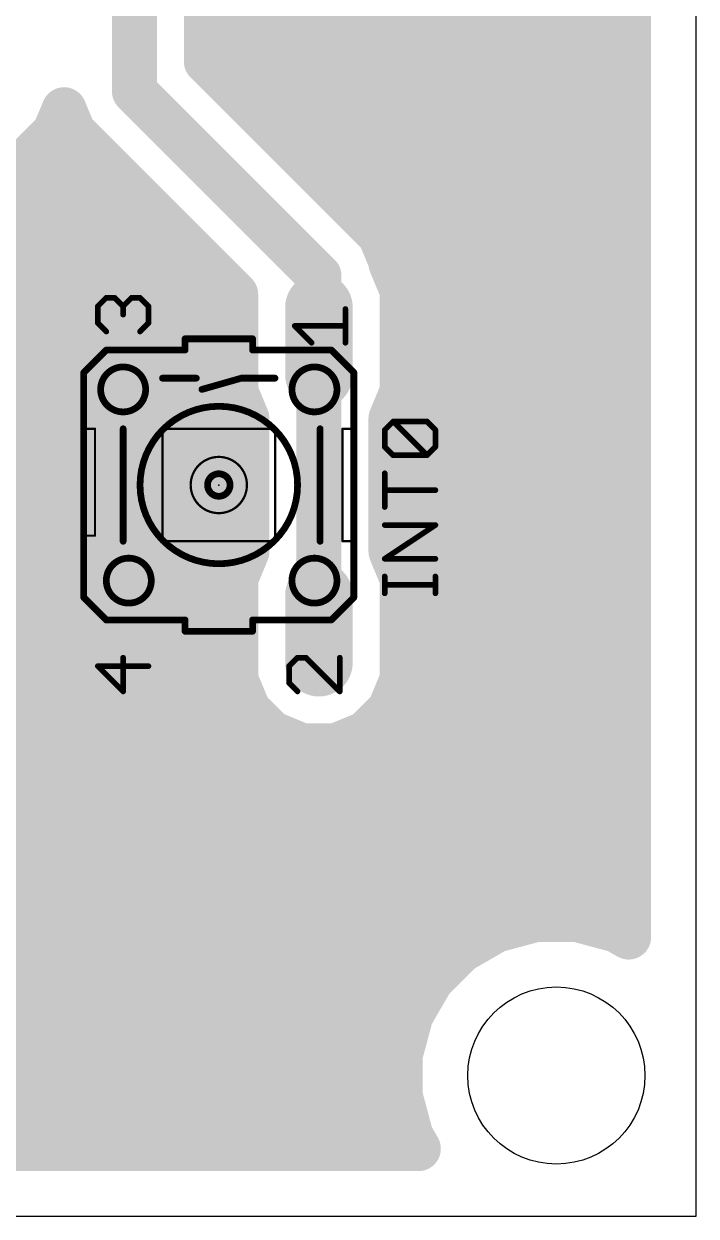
# Model space of a CAD drawing. Extents: x -9 to 115, y -5 to 71.
# Drawn here: x 99.74 to 114.92, y -5.08 to 21.84 of the extents above; entities that cross this region are included whole.
import ezdxf

# ---------------------------------------------------------------- set-up
doc = ezdxf.new("R2010")
doc.units = 0
for name, color, linetype in [('16', 132, 'CONTINUOUS'), ('17', 110, 'CONTINUOUS'), ('20', 31, 'CONTINUOUS'), ('21', 253, 'CONTINUOUS'), ('23', 53, 'CONTINUOUS'), ('25', 253, 'CONTINUOUS'), ('51', 253, 'CONTINUOUS')]:
    doc.layers.add(name, color=color, linetype=linetype)

# ---------------------------------------------------------------- blocks, each defined once
blk = doc.blocks.new('LONGP100')
at = {"const_width": 1}
blk.add_lwpolyline([(-0.5, 0), (0.5, 0)], dxfattribs=at)
at = {"const_width": 0.5}
for points in [[(-0.5, 0.25, 1), (-0.5, -0.25)], [(0.5, -0.25, 1), (0.5, 0.25)]]:
    blk.add_lwpolyline(points, format="xyb", dxfattribs=at)

msp = doc.modelspace()

# ---------------------------------------------------------------- linework, layer by layer
at = {"layer": '16', "const_width": 1.016}
for points in [[(113.391, 56.5625), (113.391, 1.2225)], [(106.68, 54.61), (106.68, 20.32)], [(103.8606, 20.9933), (103.8606, 31.4383)], [(102.235, 31.115), (102.235, 20.32)], [(103.8606, 22.352), (113.391, 22.352)], [(103.8606, 21.336), (113.391, 21.336)], [(107.7787, 17.0752), (103.8606, 20.9933)], [(102.235, 20.32), (106.4006, 16.1544)], [(104.5339, 20.32), (113.391, 20.32)], [(106.68, 20.32), (109.22, 17.78)], [(100.4381, 19.3992), (100.6475, 19.9047)], [(100.6475, 19.9047), (100.8569, 19.3992)], [(96.139, 15.1001), (100.4381, 19.3992)], [(100.3429, 19.304), (100.952, 19.304)], [(100.8569, 19.3992), (101.3142, 18.9419)], [(105.5499, 19.304), (113.391, 19.304)], [(101.3142, 18.9419), (104.521, 15.7351)], [(99.3269, 18.288), (101.9681, 18.288)], [(106.5659, 18.288), (113.391, 18.288)], [(109.22, 17.78), (109.22, 6.35)], [(98.3109, 17.272), (102.9841, 17.272)], [(107.5819, 17.272), (113.391, 17.272)], [(108.0262, 16.4778), (107.7787, 17.0752)], [(108.0262, 16.4303), (108.0262, 16.4778)], [(97.2949, 16.256), (104.0001, 16.256)], [(108.2802, 15.8171), (108.0262, 16.4303)], [(108.0984, 16.256), (113.391, 16.256)], [(106.4006, 16.1544), (106.4006, 14.6812)], [(104.521, 15.7351), (104.521, 13.5453)], [(108.2802, 13.5453), (108.2802, 15.8171)], [(96.2789, 15.24), (104.521, 15.24)], [(108.2802, 15.24), (113.391, 15.24)], [(98.7806, 14.6812), (101.8794, 14.6812)], [(101.8794, 14.6812), (101.8794, 8.1788)], [(106.4006, 14.6812), (106.4006, 8.1788)], [(96.139, 14.224), (104.521, 14.224)], [(108.2802, 14.224), (113.391, 14.224)], [(104.521, 13.5453), (104.775, 12.9321)], [(108.0262, 12.9321), (108.2802, 13.5453)], [(95.9993, 13.208), (104.6607, 13.208)], [(108.1405, 13.208), (113.391, 13.208)], [(104.775, 12.9321), (104.775, 9.9279)], [(108.0262, 9.9279), (108.0262, 12.9321)], [(95.885, 12.192), (104.775, 12.192)], [(108.0262, 12.192), (113.391, 12.192)], [(95.885, 11.176), (104.775, 11.176)], [(108.0262, 11.176), (113.391, 11.176)], [(95.885, 10.16), (104.775, 10.16)], [(108.0262, 10.16), (113.391, 10.16)], [(104.775, 9.9279), (104.521, 9.3147)], [(108.2802, 9.3147), (108.0262, 9.9279)], [(104.521, 9.3147), (104.521, 7.0429)], [(108.2802, 7.0429), (108.2802, 9.3147)], [(96.139, 9.144), (104.521, 9.144)], [(108.2802, 9.144), (113.391, 9.144)], [(96.139, 8.128), (104.521, 8.128)], [(101.8794, 8.1788), (98.7806, 8.1788)], [(101.8794, 8.1788), (101.8794, 7.3406)], [(108.2802, 8.128), (113.391, 8.128)], [(101.8794, 7.3406), (104.14, 5.08)], [(96.139, 7.112), (104.521, 7.112)], [(104.521, 7.0429), (104.8072, 6.3521)], [(107.994, 6.3521), (108.2802, 7.0429)], [(108.2802, 7.112), (113.391, 7.112)], [(104.8072, 6.3521), (105.3359, 5.8234)], [(107.4653, 5.8234), (107.994, 6.3521)], [(109.22, 6.35), (107.95, 5.08)], [(95.5968, 6.096), (105.0632, 6.096)], [(107.738, 6.096), (113.391, 6.096)], [(105.3359, 5.8234), (106.0267, 5.5372)], [(106.7745, 5.5372), (107.4653, 5.8234)], [(106.0267, 5.5372), (106.7745, 5.5372)], [(90.724, 5.08), (113.391, 5.08)], [(107.95, 5.08), (104.14, 5.08)], [(90.7796, 4.064), (113.391, 4.064)], [(90.7796, 3.048), (113.391, 3.048)], [(90.5136, 2.032), (113.391, 2.032)], [(110.3998, 1.3788), (109.5962, 0.9149)], [(111.2961, 1.619), (110.3998, 1.3788)], [(112.2239, 1.619), (111.2961, 1.619)], [(113.1202, 1.3788), (112.2239, 1.619)], [(113.391, 1.2225), (113.1202, 1.3788)], [(87.9856, 1.016), (109.7713, 1.016)], [(109.5962, 0.9149), (108.9401, 0.2588)], [(108.9401, 0.2588), (108.4762, -0.5448)], [(87.3889, 0), (108.7907, 0)], [(108.4762, -0.5448), (108.236, -1.4411)], [(86.3729, -1.016), (108.3499, -1.016)], [(108.236, -1.4411), (108.236, -2.3689)], [(10.509, -2.032), (108.236, -2.032)], [(108.236, -2.3689), (108.4762, -3.2652)], [(10.327, -3.048), (108.418, -3.048)], [(108.4762, -3.2652), (108.644, -3.556)], [(108.644, -3.556), (10.101, -3.556)]]:
    msp.add_lwpolyline(points, dxfattribs=at)
at = {"layer": '16', "const_width": 0.508}
for points in [[(103.8606, 22.606, 1), (103.8606, 22.098)], [(113.391, 22.098, 1), (113.391, 22.606)], [(103.8606, 21.59, 1), (103.8606, 21.082)], [(113.391, 21.082, 1), (113.391, 21.59)], [(104.0402, 21.173, 1), (103.681, 20.8137)], [(103.6066, 20.9933, 1), (104.1146, 20.9933)], [(102.4146, 20.4996, 1), (102.0554, 20.1404)], [(104.5339, 20.574, 1), (104.5339, 20.066)], [(106.8596, 20.4996, 1), (106.5004, 20.1404)], [(113.391, 20.066, 1), (113.391, 20.574)], [(101.981, 20.32, 1), (102.489, 20.32)], [(106.426, 20.32, 1), (106.934, 20.32)], [(100.8822, 20.0019, 1), (100.4128, 19.8075)], [(100.8822, 19.8075, 1), (100.4128, 20.0019)], [(100.3429, 19.558, 1), (100.3429, 19.05)], [(100.2034, 19.4964, 1), (100.6728, 19.302)], [(100.6177, 19.2196, 1), (100.2585, 19.5788)], [(101.0365, 19.5788, 1), (100.6773, 19.2196)], [(100.6222, 19.302, 1), (101.0915, 19.4964)], [(100.952, 19.05, 1), (100.952, 19.558)], [(105.5499, 19.558, 1), (105.5499, 19.05)], [(113.391, 19.05, 1), (113.391, 19.558)], [(101.4938, 19.1215, 1), (101.1346, 18.7623)], [(101.1346, 18.7623, 1), (101.4938, 19.1215)], [(101.9681, 18.034, 1), (101.9681, 18.542)], [(106.5659, 18.542, 1), (106.5659, 18.034)], [(113.391, 18.034, 1), (113.391, 18.542)], [(109.474, 17.78, 1), (108.966, 17.78)], [(109.0404, 17.6004, 1), (109.3996, 17.9596)], [(102.9841, 17.018, 1), (102.9841, 17.526)], [(107.5819, 17.526, 1), (107.5819, 17.018)], [(113.391, 17.018, 1), (113.391, 17.526)], [(108.0134, 17.1724, 1), (107.544, 16.978)], [(107.5991, 16.8956, 1), (107.9583, 17.2548)], [(108.2802, 16.4778, 1), (107.7722, 16.4778)], [(104.0001, 16.002, 1), (104.0001, 16.51)], [(108.2609, 16.5275, 1), (107.7915, 16.3331)], [(107.7915, 16.3805, 1), (108.2609, 16.575)], [(108.0984, 16.51, 1), (108.0984, 16.002)], [(113.391, 16.002, 1), (113.391, 16.51)], [(106.6546, 16.1544, 1), (106.1466, 16.1544)], [(106.221, 15.9748, 1), (106.5802, 16.334)], [(107.7722, 16.4303, 1), (108.2802, 16.4303)], [(104.775, 15.7351, 1), (104.267, 15.7351)], [(104.3414, 15.5554, 1), (104.7006, 15.9147)], [(108.5342, 15.8171, 1), (108.0262, 15.8171)], [(108.0455, 15.7199, 1), (108.5149, 15.9143)], [(104.521, 14.986, 1), (104.521, 15.494)], [(108.2802, 15.494, 1), (108.2802, 14.986)], [(113.391, 14.986, 1), (113.391, 15.494)], [(102.1334, 14.6812, 1), (101.6254, 14.6812)], [(101.8794, 14.4272, 1), (101.8794, 14.9352)], [(106.6546, 14.6812, 1), (106.1466, 14.6812)], [(106.1466, 14.6812, 1), (106.6546, 14.6812)], [(104.521, 13.97, 1), (104.521, 14.478)], [(108.2802, 14.478, 1), (108.2802, 13.97)], [(113.391, 13.97, 1), (113.391, 14.478)], [(104.7557, 13.6425, 1), (104.2863, 13.4481)], [(108.5149, 13.4481, 1), (108.0455, 13.6425)], [(104.267, 13.5453, 1), (104.775, 13.5453)], [(108.0262, 13.5453, 1), (108.5342, 13.5453)], [(104.6607, 12.954, 1), (104.6607, 13.462)], [(108.1405, 13.462, 1), (108.1405, 12.954)], [(113.391, 12.954, 1), (113.391, 13.462)], [(105.029, 12.9321, 1), (104.521, 12.9321)], [(104.5403, 12.8349, 1), (105.0097, 13.0293)], [(108.2802, 12.9321, 1), (107.7722, 12.9321)], [(107.7915, 13.0293, 1), (108.2609, 12.8349)], [(104.775, 11.938, 1), (104.775, 12.446)], [(108.0262, 12.446, 1), (108.0262, 11.938)], [(113.391, 11.938, 1), (113.391, 12.446)], [(104.775, 10.922, 1), (104.775, 11.43)], [(108.0262, 11.43, 1), (108.0262, 10.922)], [(113.391, 10.922, 1), (113.391, 11.43)], [(104.775, 9.906, 1), (104.775, 10.414)], [(108.0262, 10.414, 1), (108.0262, 9.906)], [(113.391, 9.906, 1), (113.391, 10.414)], [(105.0097, 9.8307, 1), (104.5403, 10.0251)], [(108.2609, 10.0251, 1), (107.7915, 9.8307)], [(104.521, 9.9279, 1), (105.029, 9.9279)], [(107.7722, 9.9279, 1), (108.2802, 9.9279)], [(104.775, 9.3147, 1), (104.267, 9.3147)], [(108.5342, 9.3147, 1), (108.0262, 9.3147)], [(104.2863, 9.4119, 1), (104.7557, 9.2175)], [(104.521, 8.89, 1), (104.521, 9.398)], [(108.2802, 9.398, 1), (108.2802, 8.89)], [(108.0455, 9.2175, 1), (108.5149, 9.4119)], [(113.391, 8.89, 1), (113.391, 9.398)], [(102.1334, 8.1788, 1), (101.6254, 8.1788)], [(101.8794, 7.9248, 1), (101.8794, 8.4328)], [(104.521, 7.874, 1), (104.521, 8.382)], [(108.2802, 8.382, 1), (108.2802, 7.874)], [(113.391, 7.874, 1), (113.391, 8.382)], [(101.6254, 8.1788, 1), (102.1334, 8.1788)], [(106.1466, 8.1788, 1), (106.6546, 8.1788)], [(102.059, 7.5202, 1), (101.6998, 7.161)], [(101.6254, 7.3406, 1), (102.1334, 7.3406)], [(104.7557, 7.1401, 1), (104.2863, 6.9457)], [(104.521, 6.858, 1), (104.521, 7.366)], [(108.2802, 7.366, 1), (108.2802, 6.858)], [(108.5149, 6.9457, 1), (108.0455, 7.1401)], [(113.391, 6.858, 1), (113.391, 7.366)], [(104.267, 7.0429, 1), (104.775, 7.0429)], [(108.0262, 7.0429, 1), (108.5342, 7.0429)], [(104.9868, 6.5317, 1), (104.6275, 6.1725)], [(108.1736, 6.1725, 1), (107.8144, 6.5317)], [(109.3996, 6.1704, 1), (109.0404, 6.5296)], [(104.5725, 6.2549, 1), (105.0418, 6.4493)], [(105.0632, 5.842, 1), (105.0632, 6.35)], [(107.738, 6.35, 1), (107.738, 5.842)], [(107.7594, 6.4493, 1), (108.2287, 6.2549)], [(108.966, 6.35, 1), (109.474, 6.35)], [(113.391, 5.842, 1), (113.391, 6.35)], [(105.4331, 6.058, 1), (105.2387, 5.5887)], [(105.1563, 5.6437, 1), (105.5155, 6.003)], [(107.2857, 6.003, 1), (107.6449, 5.6437)], [(107.5625, 5.5887, 1), (107.3681, 6.058)], [(106.0267, 5.7912, 1), (106.0267, 5.2832)], [(105.9295, 5.3025, 1), (106.1239, 5.7719)], [(106.6773, 5.7719, 1), (106.8717, 5.3025)], [(106.7745, 5.2832, 1), (106.7745, 5.7912)], [(104.14, 5.334, 1), (104.14, 4.826)], [(103.9604, 4.9004, 1), (104.3196, 5.2596)], [(107.7704, 5.2596, 1), (108.1296, 4.9004)], [(107.95, 4.826, 1), (107.95, 5.334)], [(113.391, 4.826, 1), (113.391, 5.334)], [(113.391, 3.81, 1), (113.391, 4.318)], [(113.391, 2.794, 1), (113.391, 3.302)], [(113.391, 1.778, 1), (113.391, 2.286)], [(110.5268, 1.1589, 1), (110.2728, 1.5988)], [(111.2961, 1.873, 1), (111.2961, 1.365)], [(111.3618, 1.3737, 1), (111.2303, 1.8643)], [(112.2897, 1.8643, 1), (112.1582, 1.3737)], [(112.2239, 1.365, 1), (112.2239, 1.873)], [(113.2472, 1.5988, 1), (112.9932, 1.1589)], [(110.334, 1.6242, 1), (110.4655, 1.1335)], [(113.0545, 1.1335, 1), (113.186, 1.6242)], [(113.264, 1.0025, 1), (113.518, 1.4425)], [(109.4692, 1.1349, 1), (109.7232, 0.6949)], [(109.7758, 0.7353, 1), (109.4166, 1.0945)], [(109.7713, 0.762, 1), (109.7713, 1.27)], [(113.137, 1.2225, 1), (113.645, 1.2225)], [(108.7605, 0.4384, 1), (109.1197, 0.0792)], [(109.1601, 0.1318, 1), (108.7201, 0.3858)], [(108.7907, -0.254, 1), (108.7907, 0.254)], [(108.2562, -0.4178, 1), (108.6961, -0.6718)], [(108.7215, -0.6105, 1), (108.2308, -0.479)], [(108.3499, -1.27, 1), (108.3499, -0.762)], [(108.49, -1.4411, 1), (107.982, -1.4411)], [(107.9907, -1.3753, 1), (108.4813, -1.5068)], [(108.236, -2.286, 1), (108.236, -1.778)], [(108.4813, -2.3032, 1), (107.9907, -2.4347)], [(107.982, -2.3689, 1), (108.49, -2.3689)], [(108.418, -3.302, 1), (108.418, -2.794)], [(108.6961, -3.1382, 1), (108.2562, -3.3922)], [(108.2308, -3.331, 1), (108.7215, -3.1995)], [(108.4241, -3.683, 1), (108.864, -3.429)], [(108.644, -3.81, 1), (108.644, -3.302)]]:
    msp.add_lwpolyline(points, format="xyb", dxfattribs=at)
at = {"layer": '20'}
for p, q in [((114.915, -5.08), (114.915, 63.17)), ((3.81, -5.08), (114.915, -5.08))]:
    msp.add_line(p, q, dxfattribs=at)
msp.add_circle((111.76, -1.905), 2, dxfattribs=at)
at = {"layer": '21'}
for points, const_width in [([(104.902, 14.732), (103.378, 14.732)], 0.1524), ([(103.378, 14.478), (103.378, 14.732)], 0.1524), ([(104.902, 14.732), (104.902, 14.478)], 0.1524), ([(103.378, 14.478), (103.124, 14.478)], 0.1524), ([(104.902, 14.478), (105.156, 14.478)], 0.1524), ([(101.092, 13.589), (101.092, 12.7)], 0.1524), ([(107.188, 12.7), (107.188, 13.589)], 0.1524), ([(101.092, 12.7), (101.092, 10.287)], 0.1524), ([(101.346, 12.7), (101.092, 12.7)], 0.0508), ([(101.346, 10.287), (101.346, 12.7)], 0.0508), ([(107.188, 12.7), (106.934, 12.7)], 0.0508), ([(106.934, 10.16), (106.934, 12.7)], 0.0508), ([(107.188, 10.16), (107.188, 12.7)], 0.1524), ([(101.092, 10.287), (101.092, 9.271)], 0.1524), ([(101.346, 10.287), (101.092, 10.287)], 0.0508), ([(107.188, 9.271), (107.188, 10.16)], 0.1524), ([(106.934, 10.16), (107.188, 10.16)], 0.0508), ([(103.378, 8.382), (103.124, 8.382)], 0.1524), ([(103.378, 8.128), (103.378, 8.382)], 0.1524), ([(104.902, 8.382), (104.902, 8.128)], 0.1524), ([(104.902, 8.382), (105.156, 8.382)], 0.1524), ([(103.378, 8.128), (104.902, 8.128)], 0.1524)]:
    msp.add_lwpolyline(points, dxfattribs=dict(at, const_width=const_width))
for points, const_width in [([(103.378, 14.7701, 1), (103.378, 14.6939)], 0.0762), ([(103.4161, 14.732, 1), (103.3399, 14.732)], 0.0762), ([(104.9401, 14.732, 1), (104.8639, 14.732)], 0.0762), ([(104.902, 14.6939, 1), (104.902, 14.7701)], 0.0762), ([(103.124, 14.5161, 1), (103.124, 14.4399)], 0.0762), ([(103.378, 14.4399, 1), (103.378, 14.5161)], 0.0762), ([(104.902, 14.5161, 1), (104.902, 14.4399)], 0.0762), ([(105.156, 14.4399, 1), (105.156, 14.5161)], 0.0762), ([(103.3399, 14.478, 1), (103.4161, 14.478)], 0.0762), ([(104.8639, 14.478, 1), (104.9401, 14.478)], 0.0762), ([(101.1301, 13.589, 1), (101.0539, 13.589)], 0.0762), ([(107.2261, 13.589, 1), (107.1499, 13.589)], 0.0762), ([(104.14, 9.652, 1), (104.14, 13.208, 1), (104.14, 9.652)], 0.1524), ([(101.1301, 12.7, 1), (101.0539, 12.7)], 0.0762), ([(101.0539, 12.7, 1), (101.1301, 12.7)], 0.0762), ([(101.092, 12.7127, 1), (101.092, 12.6873)], 0.0254), ([(101.3587, 12.7, 1), (101.3333, 12.7)], 0.0254), ([(101.346, 12.6873, 1), (101.346, 12.7127)], 0.0254), ([(106.934, 12.7127, 1), (106.934, 12.6873)], 0.0254), ([(106.9467, 12.7, 1), (106.9213, 12.7)], 0.0254), ([(107.2261, 12.7, 1), (107.1499, 12.7)], 0.0762), ([(107.1499, 12.7, 1), (107.2261, 12.7)], 0.0762), ([(107.188, 12.6873, 1), (107.188, 12.7127)], 0.0254), ([(104.14, 11.176, 1), (104.14, 11.684, 1), (104.14, 11.176)], 0.1524), ([(101.1301, 10.287, 1), (101.0539, 10.287)], 0.0762), ([(101.0539, 10.287, 1), (101.1301, 10.287)], 0.0762), ([(101.092, 10.2997, 1), (101.092, 10.2743)], 0.0254), ([(101.3333, 10.287, 1), (101.3587, 10.287)], 0.0254), ([(101.346, 10.2743, 1), (101.346, 10.2997)], 0.0254), ([(107.2261, 10.16, 1), (107.1499, 10.16)], 0.0762), ([(106.934, 10.1727, 1), (106.934, 10.1473)], 0.0254), ([(106.9213, 10.16, 1), (106.9467, 10.16)], 0.0254), ([(107.1499, 10.16, 1), (107.2261, 10.16)], 0.0762), ([(107.188, 10.1473, 1), (107.188, 10.1727)], 0.0254), ([(101.0539, 9.271, 1), (101.1301, 9.271)], 0.0762), ([(107.1499, 9.271, 1), (107.2261, 9.271)], 0.0762), ([(103.124, 8.4201, 1), (103.124, 8.3439)], 0.0762), ([(103.4161, 8.382, 1), (103.3399, 8.382)], 0.0762), ([(103.378, 8.3439, 1), (103.378, 8.4201)], 0.0762), ([(104.9401, 8.382, 1), (104.8639, 8.382)], 0.0762), ([(104.902, 8.4201, 1), (104.902, 8.3439)], 0.0762), ([(105.156, 8.3439, 1), (105.156, 8.4201)], 0.0762), ([(103.378, 8.1661, 1), (103.378, 8.0899)], 0.0762), ([(103.3399, 8.128, 1), (103.4161, 8.128)], 0.0762), ([(104.8639, 8.128, 1), (104.9401, 8.128)], 0.0762), ([(104.902, 8.0899, 1), (104.902, 8.1661)], 0.0762)]:
    msp.add_lwpolyline(points, format="xyb", dxfattribs=dict(at, const_width=const_width))
at = {"layer": '23'}
msp.add_point((104.14, 11.43), dxfattribs=at)
at = {"layer": '25', "const_width": 0.127}
for points in [[(107.8855, 12.6741), (108.0762, 12.8647)], [(108.0762, 12.8647), (108.8388, 12.8647)], [(108.8388, 12.1021), (108.0762, 12.8647)], [(108.8388, 12.8647), (109.0295, 12.6741)], [(107.8855, 12.2928), (107.8855, 12.6741)], [(109.0295, 12.6741), (109.0295, 12.2928)], [(108.0762, 12.1021), (107.8855, 12.2928)], [(108.8388, 12.1021), (108.0762, 12.1021)], [(109.0295, 12.2928), (108.8388, 12.1021)], [(107.8855, 10.9327), (107.8855, 11.6953)], [(109.0295, 11.314), (107.8855, 11.314)], [(107.8855, 9.7633), (109.0295, 10.5259)], [(109.0295, 10.5259), (107.8855, 10.5259)], [(109.0295, 9.7633), (107.8855, 9.7633)], [(107.8855, 8.9837), (107.8855, 9.365)], [(109.0295, 8.9837), (109.0295, 9.365)], [(109.0295, 9.1744), (107.8855, 9.1744)]]:
    msp.add_lwpolyline(points, dxfattribs=at)
at = {"layer": '25', "const_width": 0.0635}
for points in [[(108.0762, 12.8965, 1), (108.0762, 12.833)], [(108.0986, 12.8872, 1), (108.0537, 12.8423)], [(108.0986, 12.8423, 1), (108.0537, 12.8872)], [(108.8613, 12.8872, 1), (108.8164, 12.8423)], [(108.8388, 12.833, 1), (108.8388, 12.8965)], [(107.9173, 12.6741, 1), (107.8538, 12.6741)], [(107.8631, 12.6965, 1), (107.908, 12.6516)], [(109.0613, 12.6741, 1), (108.9977, 12.6741)], [(109.007, 12.6516, 1), (109.052, 12.6965)], [(107.908, 12.3152, 1), (107.8631, 12.2703)], [(107.8538, 12.2928, 1), (107.9173, 12.2928)], [(108.0762, 12.1338, 1), (108.0762, 12.0703)], [(108.0537, 12.0796, 1), (108.0986, 12.1245)], [(108.8164, 12.1245, 1), (108.8613, 12.0796)], [(108.8164, 12.0796, 1), (108.8613, 12.1245)], [(108.8388, 12.0703, 1), (108.8388, 12.1338)], [(108.9977, 12.2928, 1), (109.0613, 12.2928)], [(109.052, 12.2703, 1), (109.007, 12.3152)], [(107.9173, 11.6953, 1), (107.8538, 11.6953)], [(107.8855, 11.3458, 1), (107.8855, 11.2823)], [(109.0295, 11.2823, 1), (109.0295, 11.3458)], [(107.8538, 10.9327, 1), (107.9173, 10.9327)], [(107.8855, 10.5577, 1), (107.8855, 10.4942)], [(109.0471, 10.4995, 1), (109.0119, 10.5524)], [(109.0295, 10.4942, 1), (109.0295, 10.5577)], [(107.8855, 9.7951, 1), (107.8855, 9.7316)], [(107.8679, 9.7897, 1), (107.9031, 9.7369)], [(109.0295, 9.7316, 1), (109.0295, 9.7951)], [(107.9173, 9.365, 1), (107.8538, 9.365)], [(109.0613, 9.365, 1), (108.9977, 9.365)], [(107.8855, 9.2061, 1), (107.8855, 9.1426)], [(109.0295, 9.1426, 1), (109.0295, 9.2061)], [(107.8538, 8.9837, 1), (107.9173, 8.9837)], [(108.9977, 8.9837, 1), (109.0613, 8.9837)]]:
    msp.add_lwpolyline(points, format="xyb", dxfattribs=at)
at = {"layer": '51'}
for points, const_width in [([(101.4085, 15.4681), (101.5992, 15.6588)], 0.127), ([(101.5992, 15.6588), (101.7899, 15.6588)], 0.127), ([(101.7899, 15.6588), (101.9805, 15.4681)], 0.127), ([(101.9805, 15.4681), (102.1712, 15.6588)], 0.127), ([(102.1712, 15.6588), (102.3618, 15.6588)], 0.127), ([(102.3618, 15.6588), (102.5525, 15.4681)], 0.127), ([(101.4085, 15.0868), (101.4085, 15.4681)], 0.127), ([(101.9805, 15.4681), (101.9805, 15.2774)], 0.127), ([(102.5525, 15.4681), (102.5525, 15.0868)], 0.127), ([(106.9975, 14.6421), (106.9975, 15.4048)], 0.127), ([(101.5992, 14.8961), (101.4085, 15.0868)], 0.127), ([(102.5525, 15.0868), (102.3618, 14.8961)], 0.127), ([(106.2349, 14.6421), (105.8535, 15.0234)], 0.127), ([(105.8535, 15.0234), (106.9975, 15.0234)], 0.127), ([(101.092, 13.97), (101.6, 14.478)], 0.1524), ([(101.6, 14.478), (103.124, 14.478)], 0.1524), ([(106.68, 14.478), (105.156, 14.478)], 0.1524), ([(107.188, 13.97), (106.68, 14.478)], 0.1524), ([(101.092, 13.97), (101.092, 13.589)], 0.1524), ([(107.188, 13.97), (107.188, 13.589)], 0.1524), ([(103.632, 13.843), (102.87, 13.843)], 0.1524), ([(104.648, 13.843), (103.759, 13.589)], 0.1524), ([(105.41, 13.843), (104.648, 13.843)], 0.1524), ([(101.981, 12.7), (101.981, 10.16)], 0.1524), ([(105.41, 12.7), (102.87, 12.7)], 0.0508), ([(102.87, 10.16), (102.87, 12.7)], 0.0508), ([(105.41, 12.7), (105.41, 10.16)], 0.0508), ([(106.426, 10.16), (106.426, 12.7)], 0.1524), ([(102.87, 10.16), (105.41, 10.16)], 0.0508), ([(101.092, 8.89), (101.092, 9.271)], 0.1524), ([(107.188, 8.89), (107.188, 9.271)], 0.1524), ([(101.092, 8.89), (101.6, 8.382)], 0.1524), ([(106.68, 8.382), (107.188, 8.89)], 0.1524), ([(101.6, 8.382), (103.124, 8.382)], 0.1524), ([(105.156, 8.382), (106.68, 8.382)], 0.1524), ([(101.9805, 6.7681), (101.9805, 7.5308)], 0.127), ([(105.9172, 7.5308), (105.7265, 7.3401)], 0.127), ([(106.1078, 7.5308), (105.9172, 7.5308)], 0.127), ([(106.8705, 6.7681), (106.1078, 7.5308)], 0.127), ([(106.8705, 7.5308), (106.8705, 6.7681)], 0.127), ([(102.5525, 7.3401), (101.4085, 7.3401)], 0.127), ([(101.4085, 7.3401), (101.9805, 6.7681)], 0.127), ([(105.7265, 7.3401), (105.7265, 6.9588)], 0.127), ([(105.7265, 6.9588), (105.9172, 6.7681)], 0.127)]:
    msp.add_lwpolyline(points, dxfattribs=dict(at, const_width=const_width))
for points, const_width in [([(101.5992, 15.6905, 1), (101.5992, 15.627)], 0.0635), ([(101.6216, 15.6363, 1), (101.5767, 15.6812)], 0.0635), ([(101.8123, 15.6812, 1), (101.7674, 15.6363)], 0.0635), ([(101.7899, 15.627, 1), (101.7899, 15.6905)], 0.0635), ([(102.1712, 15.6905, 1), (102.1712, 15.627)], 0.0635), ([(102.1936, 15.6363, 1), (102.1487, 15.6812)], 0.0635), ([(102.3843, 15.6812, 1), (102.3394, 15.6363)], 0.0635), ([(102.3618, 15.627, 1), (102.3618, 15.6905)], 0.0635), ([(101.4403, 15.4681, 1), (101.3768, 15.4681)], 0.0635), ([(101.3861, 15.4905, 1), (101.431, 15.4456)], 0.0635), ([(102.0123, 15.4681, 1), (101.9488, 15.4681)], 0.0635), ([(101.9581, 15.4905, 1), (102.003, 15.4456)], 0.0635), ([(101.9581, 15.4456, 1), (102.003, 15.4905)], 0.0635), ([(102.5843, 15.4681, 1), (102.5208, 15.4681)], 0.0635), ([(102.53, 15.4456, 1), (102.575, 15.4905)], 0.0635), ([(107.0293, 15.4048, 1), (106.9657, 15.4048)], 0.0635), ([(101.431, 15.1092, 1), (101.3861, 15.0643)], 0.0635), ([(101.3768, 15.0868, 1), (101.4403, 15.0868)], 0.0635), ([(101.9488, 15.2774, 1), (102.0123, 15.2774)], 0.0635), ([(102.5208, 15.0868, 1), (102.5843, 15.0868)], 0.0635), ([(102.575, 15.0643, 1), (102.53, 15.1092)], 0.0635), ([(105.8535, 15.0552, 1), (105.8535, 14.9917)], 0.0635), ([(105.876, 15.0459, 1), (105.8311, 15.001)], 0.0635), ([(106.9975, 14.9917, 1), (106.9975, 15.0552)], 0.0635), ([(101.5767, 14.8737, 1), (101.6216, 14.9186)], 0.0635), ([(102.3394, 14.9186, 1), (102.3843, 14.8737)], 0.0635), ([(101.6, 14.5161, 1), (101.6, 14.4399)], 0.0762), ([(101.6269, 14.4511, 1), (101.5731, 14.5049)], 0.0762), ([(103.124, 14.4399, 1), (103.124, 14.5161)], 0.0762), ([(105.156, 14.5161, 1), (105.156, 14.4399)], 0.0762), ([(106.2124, 14.6197, 1), (106.2573, 14.6646)], 0.0635), ([(106.7069, 14.5049, 1), (106.6531, 14.4511)], 0.0762), ([(106.68, 14.4399, 1), (106.68, 14.5161)], 0.0762), ([(106.9657, 14.6421, 1), (107.0293, 14.6421)], 0.0635), ([(101.1301, 13.97, 1), (101.0539, 13.97)], 0.0762), ([(101.0651, 13.9969, 1), (101.1189, 13.9431)], 0.0762), ([(101.981, 13.081, 1), (101.981, 14.097, 1), (101.981, 13.081)], 0.1524), ([(106.299, 13.081, 1), (106.299, 14.097, 1), (106.299, 13.081)], 0.1524), ([(107.2261, 13.97, 1), (107.1499, 13.97)], 0.0762), ([(107.1611, 13.9431, 1), (107.2149, 13.9969)], 0.0762), ([(102.87, 13.8811, 1), (102.87, 13.8049)], 0.0762), ([(103.632, 13.8049, 1), (103.632, 13.8811)], 0.0762), ([(104.648, 13.8811, 1), (104.648, 13.8049)], 0.0762), ([(104.6585, 13.8064, 1), (104.6375, 13.8796)], 0.0762), ([(105.41, 13.8049, 1), (105.41, 13.8811)], 0.0762), ([(101.0539, 13.589, 1), (101.1301, 13.589)], 0.0762), ([(103.7485, 13.6256, 1), (103.7695, 13.5524)], 0.0762), ([(107.1499, 13.589, 1), (107.2261, 13.589)], 0.0762), ([(102.0191, 12.7, 1), (101.9429, 12.7)], 0.0762), ([(102.87, 12.7127, 1), (102.87, 12.6873)], 0.0254), ([(102.8827, 12.7, 1), (102.8573, 12.7)], 0.0254), ([(105.4227, 12.7, 1), (105.3973, 12.7)], 0.0254), ([(105.41, 12.6873, 1), (105.41, 12.7127)], 0.0254), ([(106.4641, 12.7, 1), (106.3879, 12.7)], 0.0762), ([(104.14, 10.795, 1), (104.14, 12.065, 1), (104.14, 10.795)], 0.0508), ([(101.9429, 10.16, 1), (102.0191, 10.16)], 0.0762), ([(102.87, 10.1727, 1), (102.87, 10.1473)], 0.0254), ([(102.8573, 10.16, 1), (102.8827, 10.16)], 0.0254), ([(105.3973, 10.16, 1), (105.4227, 10.16)], 0.0254), ([(105.41, 10.1473, 1), (105.41, 10.1727)], 0.0254), ([(106.3879, 10.16, 1), (106.4641, 10.16)], 0.0762), ([(102.108, 8.763, 1), (102.108, 9.779, 1), (102.108, 8.763)], 0.1524), ([(106.299, 8.763, 1), (106.299, 9.779, 1), (106.299, 8.763)], 0.1524), ([(101.1301, 9.271, 1), (101.0539, 9.271)], 0.0762), ([(107.2261, 9.271, 1), (107.1499, 9.271)], 0.0762), ([(101.0539, 8.89, 1), (101.1301, 8.89)], 0.0762), ([(101.1189, 8.9169, 1), (101.0651, 8.8631)], 0.0762), ([(107.1499, 8.89, 1), (107.2261, 8.89)], 0.0762), ([(107.2149, 8.8631, 1), (107.1611, 8.9169)], 0.0762), ([(101.6, 8.4201, 1), (101.6, 8.3439)], 0.0762), ([(101.5731, 8.3551, 1), (101.6269, 8.4089)], 0.0762), ([(103.124, 8.3439, 1), (103.124, 8.4201)], 0.0762), ([(105.156, 8.4201, 1), (105.156, 8.3439)], 0.0762), ([(106.6531, 8.4089, 1), (106.7069, 8.3551)], 0.0762), ([(106.68, 8.3439, 1), (106.68, 8.4201)], 0.0762), ([(102.0123, 7.5308, 1), (101.9488, 7.5308)], 0.0635), ([(105.9172, 7.5625, 1), (105.9172, 7.499)], 0.0635), ([(105.9396, 7.5083, 1), (105.8947, 7.5532)], 0.0635), ([(106.1303, 7.5532, 1), (106.0854, 7.5083)], 0.0635), ([(106.1078, 7.499, 1), (106.1078, 7.5625)], 0.0635), ([(106.9023, 7.5308, 1), (106.8388, 7.5308)], 0.0635), ([(101.4085, 7.3718, 1), (101.4085, 7.3083)], 0.0635), ([(101.431, 7.3625, 1), (101.3861, 7.3176)], 0.0635), ([(102.5525, 7.3083, 1), (102.5525, 7.3718)], 0.0635), ([(105.7583, 7.3401, 1), (105.6948, 7.3401)], 0.0635), ([(105.7041, 7.3625, 1), (105.749, 7.3176)], 0.0635), ([(105.749, 6.9812, 1), (105.7041, 6.9363)], 0.0635), ([(101.9488, 6.7681, 1), (102.0123, 6.7681)], 0.0635), ([(101.9581, 6.7457, 1), (102.003, 6.7906)], 0.0635), ([(105.6948, 6.9588, 1), (105.7583, 6.9588)], 0.0635), ([(105.8947, 6.7457, 1), (105.9396, 6.7906)], 0.0635), ([(106.8388, 6.7681, 1), (106.9023, 6.7681)], 0.0635), ([(106.848, 6.7457, 1), (106.893, 6.7906)], 0.0635)]:
    msp.add_lwpolyline(points, format="xyb", dxfattribs=dict(at, const_width=const_width))

# ---------------------------------------------------------------- block references
at = {"layer": '17', "xscale": 1.524, "yscale": 1.524, "rotation": 270}
for p in [(101.8794, 14.6812), (101.8794, 14.6812), (106.4006, 14.6812), (106.4006, 14.6812), (101.8794, 8.1788), (101.8794, 8.1788), (106.4006, 8.1788), (106.4006, 8.1788)]:
    msp.add_blockref('LONGP100', p, dxfattribs=at)

doc.saveas('drawing.dxf')
